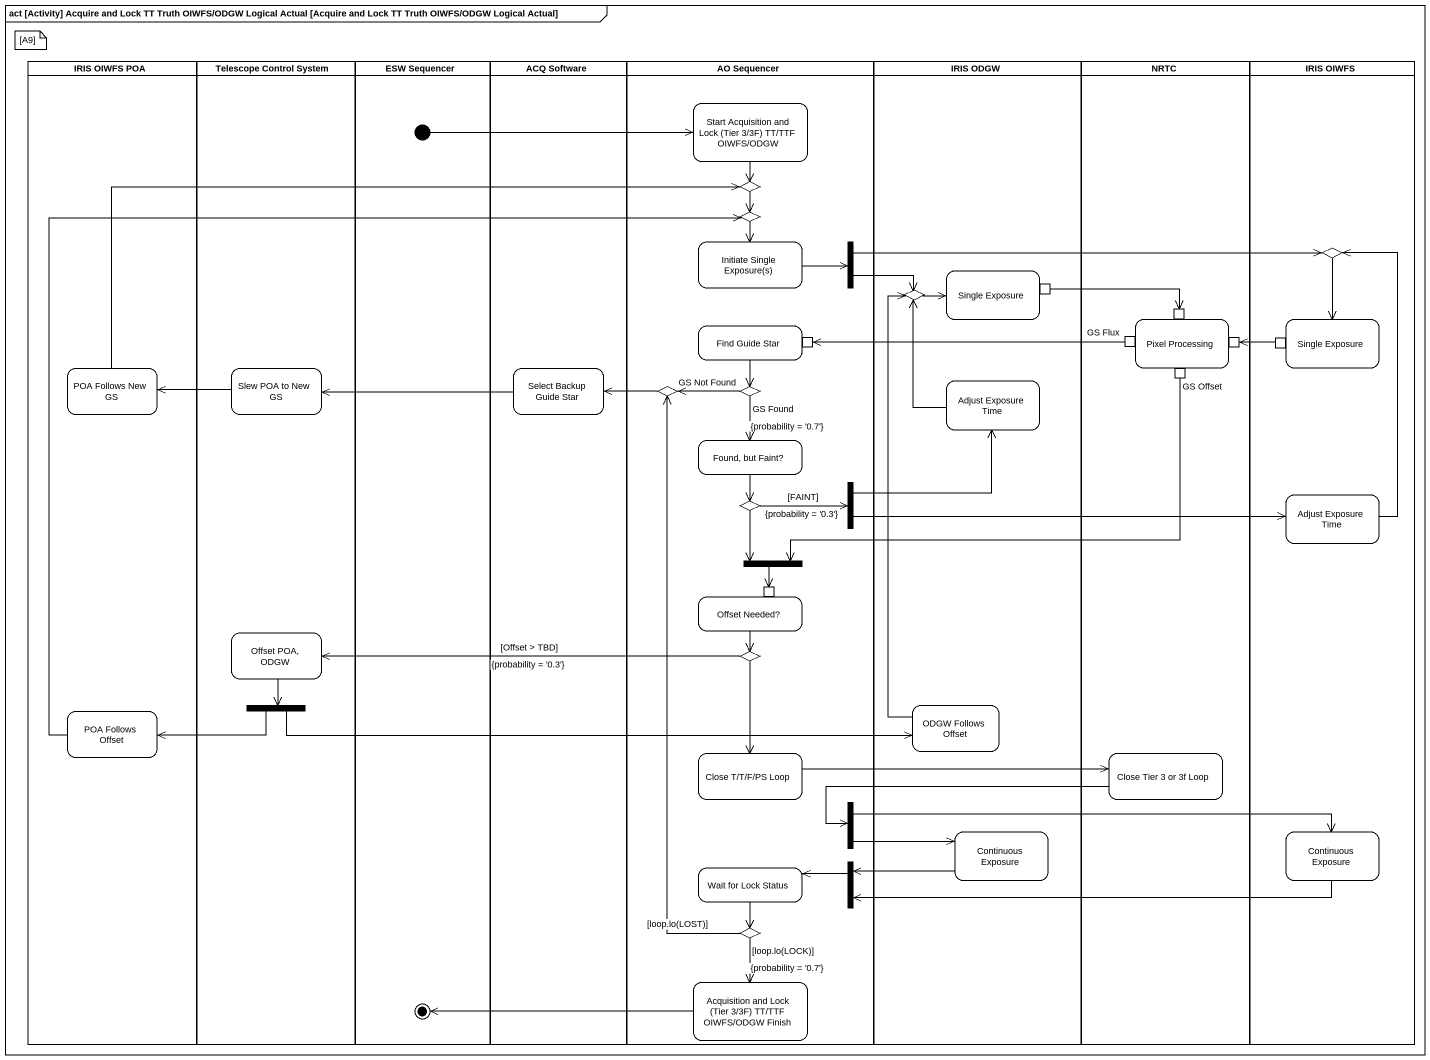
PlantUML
@startuml
mainframe act [Activity] Acquire and Lock TT Truth OIWFS/ODGW Logical Actual [Acquire and Lock TT Truth OIWFS/ODGW Logical Actual]
hide empty description
state "IRIS OIWFS POA" as IRIS_OIWFS_POA <<partition>> {
  state "POA Follows New GS" as POA_Follows_New_GS
  state "POA Follows Offset" as POA_Follows_Offset
}
state "Telescope Control System" as Telescope_Control_System <<partition>> {
  state "Slew POA to New GS" as Slew_POA_to_New_GS
  state "Offset POA, ODGW" as Offset_POA_ODGW
  state fork4 <<fork>>
}
state "ESW Sequencer" as ESW_Sequencer <<partition>> {
  state initial1 <<start>>
  state final1 <<end>>
}
state "ACQ Software" as ACQ_Software <<partition>> {
  state "Select Backup Guide Star" as Select_Backup_Guide_Star
}
state "AO Sequencer" as AO_Sequencer <<partition>> {
  state "Start Acquisition and Lock (Tier 3/3F) TT/TTF OIWFS/ODGW" as Start_Acquisition_and_Lock
  state choice1 <<choice>>
  state choice2 <<choice>>
  state "Initiate Single Exposure(s)" as Initiate_Single_Exposure_s
  state fork1 <<fork>>
  state "Find Guide Star" as Find_Guide_Star {
    state pin3 <<inputPin>>
  }
  state choice5 <<choice>>
  state choice6 <<choice>>
  state "Found, but Faint?" as Found_but_Faint
  state fork2 <<fork>>
  state choice7 <<choice>>
  state fork3 <<join>>
  state "Offset Needed?" as Offset_Needed {
    state pin6 <<inputPin>>
  }
  state choice8 <<choice>>
  state "Close T/T/F/PS Loop" as Close_T_T_F_PS_Loop
  state fork5 <<fork>>
  state "Wait for Lock Status" as Wait_for_Lock_Status
  state fork6 <<join>>
  state choice9 <<choice>>
  state "Acquisition and Lock (Tier 3/3F) TT/TTF OIWFS/ODGW Finish" as Acquisition_and_Lock_Tier_3
}
state "IRIS ODGW" as IRIS_ODGW <<partition>> {
  state choice4 <<choice>>
  state "Single Exposure" as Single_Exposure {
    state pin1 <<outputPin>>
  }
  state "Adjust Exposure Time" as Adjust_Exposure_Time
  state "ODGW Follows Offset" as ODGW_Follows_Offset
  state "Continuous Exposure" as Continuous_Exposure
}
state NRTC <<partition>> {
  state "Pixel Processing" as Pixel_Processing {
    state pin2 <<inputPin>>
    state "GS Flux" as GS_Flux <<outputPin>>
    state "GS Offset" as GS_Offset <<outputPin>>
    state pin4 <<inputPin>>
  }
  state "Close Tier 3 or 3f Loop" as Close_Tier_3_or_3f_Loop
}
state "IRIS OIWFS" as IRIS_OIWFS <<partition>> {
  state choice3 <<choice>>
  state "Single Exposure" as Single_Exposure_2 {
    state pin5 <<outputPin>>
  }
  state "Adjust Exposure Time" as Adjust_Exposure_Time_2
  state "Continuous Exposure" as Continuous_Exposure_2
}
initial1 -right-> Start_Acquisition_and_Lock
Start_Acquisition_and_Lock --> choice2
choice1 --> Initiate_Single_Exposure_s
choice2 --> choice1
Initiate_Single_Exposure_s -right-> fork1
fork1 -right-> choice3
fork1 -right-> choice4
choice3 --> Single_Exposure_2
choice4 -right-> Single_Exposure
pin1 -right-> pin2
Find_Guide_Star --> choice6
POA_Follows_New_GS -right-> choice2
Slew_POA_to_New_GS -left-> POA_Follows_New_GS
Select_Backup_Guide_Star -left-> Slew_POA_to_New_GS
GS_Flux -left-> pin3
GS_Offset -left-> fork3
pin5 -left-> pin4
choice5 -left-> Select_Backup_Guide_Star
choice6 -left-> choice5 : GS Not Found
choice6 --> Found_but_Faint : GS Found\n{probability = '0.7'}
Adjust_Exposure_Time -up-> choice4
Found_but_Faint --> choice7
fork2 -up-> Adjust_Exposure_Time
fork2 -right-> Adjust_Exposure_Time_2
choice7 -right-> fork2 : [FAINT]\n{probability = '0.3'}
choice7 --> fork3
Adjust_Exposure_Time_2 -up-> choice3
fork3 --> pin6
Offset_Needed --> choice8
Offset_POA_ODGW --> fork4
choice8 -left-> Offset_POA_ODGW : [Offset > TBD]\n{probability = '0.3'}
choice8 --> Close_T_T_F_PS_Loop
POA_Follows_Offset -up-> choice1
fork4 -left-> POA_Follows_Offset
fork4 -right-> ODGW_Follows_Offset
ODGW_Follows_Offset -up-> choice4
Close_T_T_F_PS_Loop -right-> Close_Tier_3_or_3f_Loop
Close_Tier_3_or_3f_Loop -left-> fork5
fork5 -right-> Continuous_Exposure
fork5 -right-> Continuous_Exposure_2
Continuous_Exposure -left-> fork6
Continuous_Exposure_2 -left-> fork6
Wait_for_Lock_Status --> choice9
fork6 -left-> Wait_for_Lock_Status
choice9 -up-> choice5 : [loop.lo(LOST)]
choice9 --> Acquisition_and_Lock_Tier_3 : [loop.lo(LOCK)]\n{probability = '0.7'}
Acquisition_and_Lock_Tier_3 -left-> final1
note as N1
  [A9]
end note
@enduml
